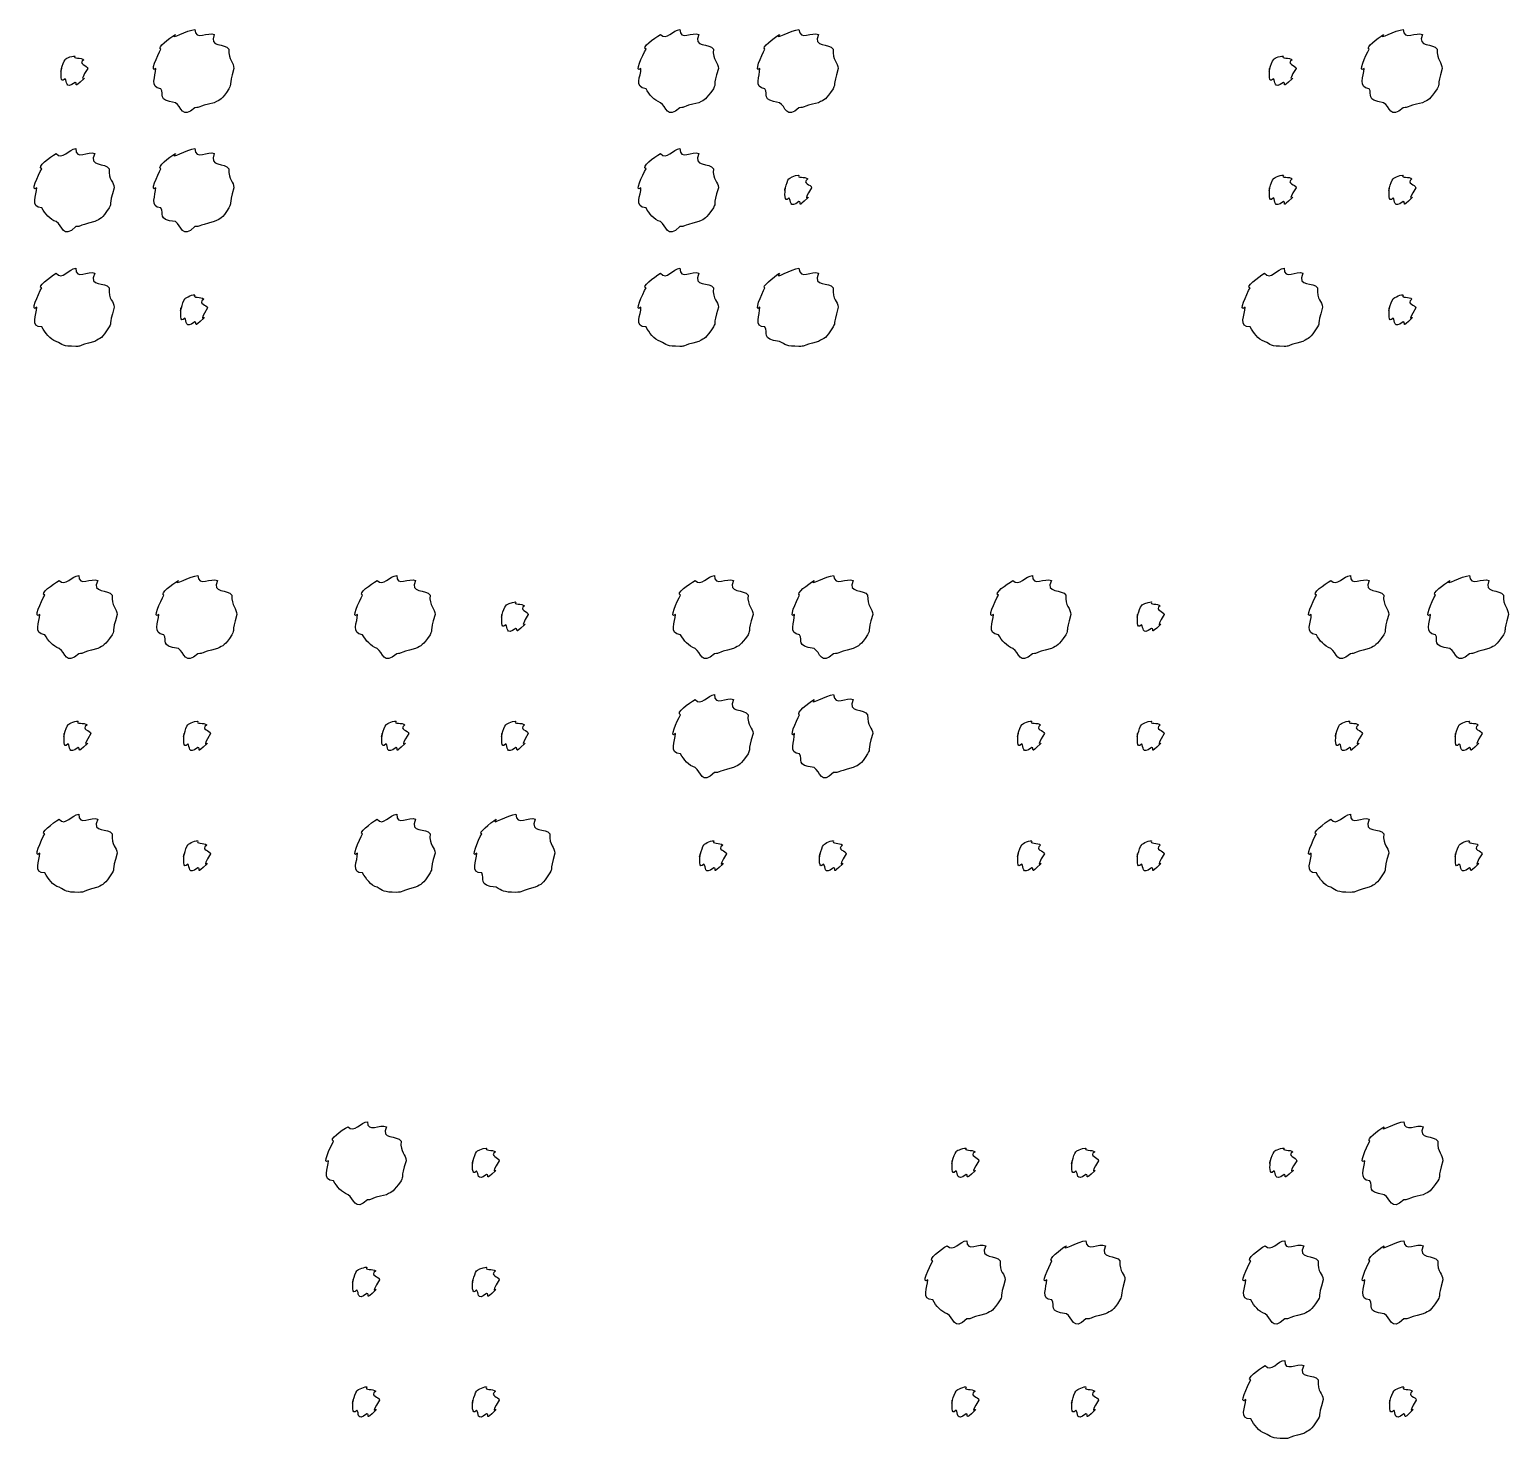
# Model space of a CAD drawing. Header units: millimetres. Extents: x 32 to 178, y 41 to 266.
# Drawn here: x 154.53 to 167.48, y 160.67 to 173 of the extents above; entities that cross this region are included whole.
import ezdxf

# ---------------------------------------------------------------- set-up
doc = ezdxf.new("R2010")
doc.units = ezdxf.units.MM
doc.layers.get('0').update_dxf_attribs({"linetype": 'CONTINUOUS'})

msp = doc.modelspace()

# ---------------------------------------------------------------- linework, layer by layer
at = {"color": 0}
for p, q in [((155.981, 172.999), (155.981, 172.999)), ((160.227, 172.999), (160.227, 172.999)), ((161.269, 172.999), (161.269, 172.999)), ((166.557, 172.999), (166.557, 172.999)), ((154.934, 172.767), (154.934, 172.767)), ((165.509, 172.767), (165.509, 172.767)), ((154.94, 171.957), (154.94, 171.957)), ((155.981, 171.957), (155.981, 171.957)), ((160.227, 171.957), (160.227, 171.957)), ((161.269, 171.726), (161.269, 171.726)), ((165.509, 171.726), (165.509, 171.726)), ((166.557, 171.726), (166.557, 171.726)), ((154.94, 170.91), (154.94, 170.91)), ((160.227, 170.91), (160.227, 170.91)), ((161.269, 170.91), (161.269, 170.91)), ((165.515, 170.91), (165.515, 170.91)), ((155.981, 170.678), (155.981, 170.678)), ((166.557, 170.678), (166.557, 170.678)), ((154.966, 168.22), (154.966, 168.22)), ((156.008, 168.22), (156.008, 168.22)), ((157.748, 168.22), (157.748, 168.22)), ((160.53, 168.22), (160.53, 168.22)), ((161.572, 168.22), (161.572, 168.22)), ((163.313, 168.22), (163.313, 168.22)), ((166.095, 168.22), (166.095, 168.22)), ((167.137, 168.22), (167.137, 168.22)), ((158.79, 167.989), (158.79, 167.989)), ((164.355, 167.989), (164.355, 167.989)), ((160.53, 167.178), (160.53, 167.178)), ((161.572, 167.178), (161.572, 167.178)), ((154.96, 166.946), (154.96, 166.946)), ((156.008, 166.946), (156.008, 166.946)), ((157.743, 166.946), (157.743, 166.946)), ((158.79, 166.946), (158.79, 166.946)), ((163.307, 166.946), (163.307, 166.946)), ((164.355, 166.946), (164.355, 166.946)), ((166.09, 166.946), (166.09, 166.946)), ((167.137, 166.946), (167.137, 166.946)), ((154.966, 166.131), (154.966, 166.131)), ((157.748, 166.131), (157.748, 166.131)), ((158.79, 166.131), (158.79, 166.131)), ((166.095, 166.131), (166.095, 166.131)), ((156.008, 165.899), (156.008, 165.899)), ((160.525, 165.899), (160.525, 165.899)), ((161.572, 165.899), (161.572, 165.899)), ((163.307, 165.899), (163.307, 165.899)), ((164.355, 165.899), (164.355, 165.899)), ((167.137, 165.899), (167.137, 165.899)), ((157.493, 163.439), (157.493, 163.439)), ((166.562, 163.439), (166.562, 163.439)), ((158.535, 163.208), (158.535, 163.208)), ((162.733, 163.208), (162.733, 163.208)), ((163.78, 163.208), (163.78, 163.208)), ((165.515, 163.208), (165.515, 163.208)), ((162.738, 162.398), (162.738, 162.398)), ((163.78, 162.398), (163.78, 162.398)), ((165.52, 162.398), (165.52, 162.398)), ((166.562, 162.398), (166.562, 162.398)), ((157.488, 162.166), (157.488, 162.166)), ((158.535, 162.166), (158.535, 162.166)), ((165.52, 161.35), (165.52, 161.35)), ((157.488, 161.119), (157.488, 161.119)), ((158.535, 161.119), (158.535, 161.119)), ((162.733, 161.119), (162.733, 161.119)), ((163.78, 161.119), (163.78, 161.119)), ((166.562, 161.119), (166.562, 161.119))]:
    msp.add_line(p, q, dxfattribs=at)
for points in [[(155.684, 172.828), (155.645, 172.839), (155.758, 172.925), (155.811, 172.955)], [(155.811, 172.955), (155.751, 172.897), (155.922, 172.999), (155.981, 172.999)], [(155.981, 172.999), (155.987, 172.897), (156.097, 172.984), (156.152, 172.955)], [(156.152, 172.955), (156.097, 172.839), (156.249, 172.883), (156.279, 172.828)], [(159.93, 172.828), (159.881, 172.839), (160.001, 172.925), (160.056, 172.955)], [(160.056, 172.955), (160.109, 172.897), (160.168, 172.999), (160.227, 172.999)], [(160.227, 172.999), (160.223, 172.897), (160.338, 172.984), (160.393, 172.955)], [(160.393, 172.955), (160.333, 172.839), (160.489, 172.883), (160.52, 172.828)], [(160.971, 172.828), (160.933, 172.839), (161.046, 172.925), (161.098, 172.955)], [(161.098, 172.955), (161.039, 172.897), (161.21, 172.999), (161.269, 172.999)], [(161.269, 172.999), (161.274, 172.897), (161.385, 172.984), (161.44, 172.955)], [(161.44, 172.955), (161.385, 172.839), (161.536, 172.883), (161.567, 172.828)], [(166.259, 172.828), (166.22, 172.839), (166.333, 172.925), (166.386, 172.955)], [(166.386, 172.955), (166.327, 172.897), (166.497, 172.999), (166.557, 172.999)], [(166.557, 172.999), (166.562, 172.897), (166.672, 172.984), (166.727, 172.955)], [(166.727, 172.955), (166.672, 172.839), (166.824, 172.883), (166.854, 172.828)], [(155.64, 172.657), (155.582, 172.61), (155.654, 172.773), (155.684, 172.828)], [(156.279, 172.828), (156.274, 172.729), (156.323, 172.715), (156.323, 172.657)], [(159.886, 172.657), (159.822, 172.61), (159.899, 172.773), (159.93, 172.828)], [(160.52, 172.828), (160.51, 172.729), (160.564, 172.715), (160.564, 172.657)], [(160.927, 172.657), (160.869, 172.61), (160.941, 172.773), (160.971, 172.828)], [(161.567, 172.828), (161.561, 172.729), (161.611, 172.715), (161.611, 172.657)], [(166.215, 172.657), (166.157, 172.61), (166.229, 172.773), (166.259, 172.828)], [(166.854, 172.828), (166.849, 172.729), (166.898, 172.715), (166.898, 172.657)], [(154.813, 172.657), (154.796, 172.581), (154.824, 172.712), (154.846, 172.734)], [(154.846, 172.734), (154.841, 172.743), (154.897, 172.767), (154.934, 172.767)], [(154.934, 172.767), (154.906, 172.743), (154.989, 172.756), (155.011, 172.734)], [(155.011, 172.734), (154.951, 172.698), (155.044, 172.686), (155.044, 172.657)], [(165.388, 172.657), (165.372, 172.581), (165.399, 172.712), (165.421, 172.734)], [(165.421, 172.734), (165.416, 172.743), (165.472, 172.767), (165.509, 172.767)], [(165.509, 172.767), (165.482, 172.743), (165.564, 172.756), (165.586, 172.734)], [(165.586, 172.734), (165.526, 172.698), (165.62, 172.686), (165.62, 172.657)], [(154.846, 172.569), (154.796, 172.515), (154.813, 172.62), (154.813, 172.657)], [(154.934, 172.536), (154.841, 172.471), (154.868, 172.547), (154.846, 172.569)], [(155.011, 172.569), (154.906, 172.471), (154.963, 172.536), (154.934, 172.536)], [(155.044, 172.657), (154.951, 172.515), (155.033, 172.591), (155.011, 172.569)], [(155.684, 172.481), (155.582, 172.489), (155.64, 172.594), (155.64, 172.657)], [(156.323, 172.657), (156.274, 172.489), (156.308, 172.536), (156.279, 172.481)], [(159.93, 172.481), (159.822, 172.489), (159.886, 172.594), (159.886, 172.657)], [(160.564, 172.657), (160.51, 172.489), (160.548, 172.536), (160.52, 172.481)], [(160.971, 172.481), (160.869, 172.489), (160.927, 172.594), (160.927, 172.657)], [(161.611, 172.657), (161.561, 172.489), (161.596, 172.536), (161.567, 172.481)], [(165.421, 172.569), (165.372, 172.515), (165.388, 172.62), (165.388, 172.657)], [(165.509, 172.536), (165.416, 172.471), (165.443, 172.547), (165.421, 172.569)], [(165.586, 172.569), (165.482, 172.471), (165.538, 172.536), (165.509, 172.536)], [(165.62, 172.657), (165.526, 172.515), (165.608, 172.591), (165.586, 172.569)], [(166.259, 172.481), (166.157, 172.489), (166.215, 172.594), (166.215, 172.657)], [(166.898, 172.657), (166.849, 172.489), (166.883, 172.536), (166.854, 172.481)], [(155.811, 172.359), (155.645, 172.383), (155.717, 172.428), (155.684, 172.481)], [(156.279, 172.481), (156.215, 172.383), (156.208, 172.388), (156.152, 172.359)], [(160.056, 172.359), (159.998, 172.383), (159.959, 172.428), (159.93, 172.481)], [(160.52, 172.481), (160.45, 172.383), (160.448, 172.388), (160.393, 172.359)], [(161.098, 172.359), (160.933, 172.383), (161.005, 172.428), (160.971, 172.481)], [(161.567, 172.481), (161.502, 172.383), (161.495, 172.388), (161.44, 172.359)], [(166.386, 172.359), (166.22, 172.383), (166.292, 172.428), (166.259, 172.481)], [(166.854, 172.481), (166.789, 172.383), (166.783, 172.388), (166.727, 172.359)], [(155.981, 172.315), (155.869, 172.207), (155.866, 172.329), (155.811, 172.359)], [(156.152, 172.359), (155.987, 172.324), (156.039, 172.315), (155.981, 172.315)], [(160.227, 172.315), (160.109, 172.207), (160.111, 172.329), (160.056, 172.359)], [(160.393, 172.359), (160.223, 172.324), (160.282, 172.315), (160.227, 172.315)], [(161.269, 172.315), (161.156, 172.207), (161.153, 172.329), (161.098, 172.359)], [(161.44, 172.359), (161.274, 172.324), (161.327, 172.315), (161.269, 172.315)], [(166.557, 172.315), (166.444, 172.207), (166.441, 172.329), (166.386, 172.359)], [(166.727, 172.359), (166.562, 172.324), (166.614, 172.315), (166.557, 172.315)], [(154.642, 171.781), (154.594, 171.792), (154.714, 171.883), (154.769, 171.913)], [(154.769, 171.913), (154.821, 171.85), (154.88, 171.957), (154.94, 171.957)], [(154.94, 171.957), (154.936, 171.85), (155.05, 171.942), (155.105, 171.913)], [(155.105, 171.913), (155.046, 171.792), (155.201, 171.839), (155.232, 171.781)], [(155.684, 171.781), (155.645, 171.792), (155.758, 171.883), (155.811, 171.913)], [(155.811, 171.913), (155.751, 171.85), (155.922, 171.957), (155.981, 171.957)], [(155.981, 171.957), (155.987, 171.85), (156.097, 171.942), (156.152, 171.913)], [(156.152, 171.913), (156.097, 171.792), (156.249, 171.839), (156.279, 171.781)], [(159.93, 171.781), (159.881, 171.792), (160.001, 171.883), (160.056, 171.913)], [(160.056, 171.913), (160.109, 171.85), (160.168, 171.957), (160.227, 171.957)], [(160.227, 171.957), (160.223, 171.85), (160.338, 171.942), (160.393, 171.913)], [(160.393, 171.913), (160.333, 171.792), (160.489, 171.839), (160.52, 171.781)], [(154.598, 171.615), (154.535, 171.56), (154.612, 171.726), (154.642, 171.781)], [(155.232, 171.781), (155.222, 171.678), (155.276, 171.67), (155.276, 171.615)], [(155.64, 171.615), (155.582, 171.56), (155.654, 171.726), (155.684, 171.781)], [(156.279, 171.781), (156.274, 171.678), (156.323, 171.67), (156.323, 171.615)], [(159.886, 171.615), (159.822, 171.56), (159.899, 171.726), (159.93, 171.781)], [(160.52, 171.781), (160.51, 171.678), (160.564, 171.67), (160.564, 171.615)], [(161.148, 171.615), (161.134, 171.534), (161.159, 171.67), (161.181, 171.693)], [(161.181, 171.693), (161.178, 171.695), (161.232, 171.726), (161.269, 171.726)], [(161.269, 171.726), (161.244, 171.695), (161.324, 171.715), (161.346, 171.693)], [(161.346, 171.693), (161.288, 171.651), (161.379, 171.644), (161.379, 171.615)], [(165.388, 171.615), (165.372, 171.534), (165.399, 171.67), (165.421, 171.693)], [(165.421, 171.693), (165.416, 171.695), (165.472, 171.726), (165.509, 171.726)], [(165.509, 171.726), (165.482, 171.695), (165.564, 171.715), (165.586, 171.693)], [(165.586, 171.693), (165.526, 171.651), (165.62, 171.644), (165.62, 171.615)], [(166.435, 171.615), (166.422, 171.534), (166.446, 171.67), (166.468, 171.693)], [(166.468, 171.693), (166.466, 171.695), (166.519, 171.726), (166.557, 171.726)], [(166.557, 171.726), (166.532, 171.695), (166.612, 171.715), (166.634, 171.693)], [(166.634, 171.693), (166.576, 171.651), (166.667, 171.644), (166.667, 171.615)], [(154.642, 171.439), (154.535, 171.442), (154.598, 171.552), (154.598, 171.615)], [(155.276, 171.615), (155.222, 171.442), (155.261, 171.494), (155.232, 171.439)], [(155.684, 171.439), (155.582, 171.442), (155.64, 171.552), (155.64, 171.615)], [(156.323, 171.615), (156.274, 171.442), (156.308, 171.494), (156.279, 171.439)], [(159.93, 171.439), (159.822, 171.442), (159.886, 171.552), (159.886, 171.615)], [(160.564, 171.615), (160.51, 171.442), (160.548, 171.494), (160.52, 171.439)], [(161.181, 171.527), (161.134, 171.468), (161.148, 171.578), (161.148, 171.615)], [(161.269, 171.494), (161.178, 171.424), (161.203, 171.505), (161.181, 171.527)], [(161.346, 171.527), (161.244, 171.424), (161.298, 171.494), (161.269, 171.494)], [(161.379, 171.615), (161.288, 171.468), (161.368, 171.549), (161.346, 171.527)], [(165.421, 171.527), (165.372, 171.468), (165.388, 171.578), (165.388, 171.615)], [(165.509, 171.494), (165.416, 171.424), (165.443, 171.505), (165.421, 171.527)], [(165.586, 171.527), (165.482, 171.424), (165.538, 171.494), (165.509, 171.494)], [(165.62, 171.615), (165.526, 171.468), (165.608, 171.549), (165.586, 171.527)], [(166.468, 171.527), (166.422, 171.468), (166.435, 171.578), (166.435, 171.615)], [(166.557, 171.494), (166.466, 171.424), (166.49, 171.505), (166.468, 171.527)], [(166.634, 171.527), (166.532, 171.424), (166.586, 171.494), (166.557, 171.494)], [(166.667, 171.615), (166.576, 171.468), (166.656, 171.549), (166.634, 171.527)], [(154.769, 171.318), (154.711, 171.336), (154.671, 171.387), (154.642, 171.439)], [(155.232, 171.439), (155.163, 171.336), (155.16, 171.347), (155.105, 171.318)], [(155.811, 171.318), (155.645, 171.336), (155.717, 171.387), (155.684, 171.439)], [(156.279, 171.439), (156.215, 171.336), (156.208, 171.347), (156.152, 171.318)], [(160.056, 171.318), (159.998, 171.336), (159.959, 171.387), (159.93, 171.439)], [(160.52, 171.439), (160.45, 171.336), (160.448, 171.347), (160.393, 171.318)], [(154.94, 171.274), (154.821, 171.159), (154.824, 171.287), (154.769, 171.318)], [(155.105, 171.318), (154.936, 171.276), (154.995, 171.274), (154.94, 171.274)], [(155.981, 171.274), (155.869, 171.159), (155.866, 171.287), (155.811, 171.318)], [(156.152, 171.318), (155.987, 171.276), (156.039, 171.274), (155.981, 171.274)], [(160.227, 171.274), (160.109, 171.159), (160.111, 171.287), (160.056, 171.318)], [(160.393, 171.318), (160.223, 171.276), (160.282, 171.274), (160.227, 171.274)], [(154.642, 170.739), (154.594, 170.74), (154.714, 170.835), (154.769, 170.866)], [(154.769, 170.866), (154.821, 170.799), (154.88, 170.91), (154.94, 170.91)], [(154.94, 170.91), (154.936, 170.799), (155.05, 170.895), (155.105, 170.866)], [(155.105, 170.866), (155.046, 170.74), (155.201, 170.794), (155.232, 170.739)], [(159.93, 170.739), (159.881, 170.74), (160.001, 170.835), (160.056, 170.866)], [(160.056, 170.866), (160.109, 170.799), (160.168, 170.91), (160.227, 170.91)], [(160.227, 170.91), (160.223, 170.799), (160.338, 170.895), (160.393, 170.866)], [(160.393, 170.866), (160.333, 170.74), (160.489, 170.794), (160.52, 170.739)], [(160.971, 170.739), (160.933, 170.74), (161.046, 170.835), (161.098, 170.866)], [(161.098, 170.866), (161.039, 170.799), (161.21, 170.91), (161.269, 170.91)], [(161.269, 170.91), (161.274, 170.799), (161.385, 170.895), (161.44, 170.866)], [(161.44, 170.866), (161.385, 170.74), (161.536, 170.794), (161.567, 170.739)], [(165.217, 170.739), (165.169, 170.74), (165.289, 170.835), (165.344, 170.866)], [(165.344, 170.866), (165.396, 170.799), (165.456, 170.91), (165.515, 170.91)], [(165.515, 170.91), (165.511, 170.799), (165.625, 170.895), (165.68, 170.866)], [(165.68, 170.866), (165.621, 170.74), (165.777, 170.794), (165.807, 170.739)], [(154.598, 170.568), (154.535, 170.513), (154.612, 170.684), (154.642, 170.739)], [(155.232, 170.739), (155.222, 170.63), (155.276, 170.626), (155.276, 170.568)], [(159.886, 170.568), (159.822, 170.513), (159.899, 170.684), (159.93, 170.739)], [(160.52, 170.739), (160.51, 170.63), (160.564, 170.626), (160.564, 170.568)], [(160.927, 170.568), (160.869, 170.513), (160.941, 170.684), (160.971, 170.739)], [(161.567, 170.739), (161.561, 170.63), (161.611, 170.626), (161.611, 170.568)], [(165.173, 170.568), (165.11, 170.513), (165.187, 170.684), (165.217, 170.739)], [(165.807, 170.739), (165.797, 170.63), (165.851, 170.626), (165.851, 170.568)], [(155.86, 170.562), (155.847, 170.48), (155.871, 170.618), (155.893, 170.64)], [(155.893, 170.64), (155.891, 170.645), (155.944, 170.678), (155.981, 170.678)], [(155.981, 170.678), (155.957, 170.645), (156.037, 170.664), (156.059, 170.64)], [(156.059, 170.64), (156.001, 170.597), (156.092, 170.591), (156.092, 170.562)], [(166.435, 170.562), (166.422, 170.48), (166.446, 170.618), (166.468, 170.64)], [(166.468, 170.64), (166.466, 170.645), (166.519, 170.678), (166.557, 170.678)], [(166.557, 170.678), (166.532, 170.645), (166.612, 170.664), (166.634, 170.64)], [(166.634, 170.64), (166.576, 170.597), (166.667, 170.591), (166.667, 170.562)], [(154.642, 170.397), (154.535, 170.392), (154.598, 170.505), (154.598, 170.568)], [(155.276, 170.568), (155.222, 170.392), (155.261, 170.448), (155.232, 170.397)], [(155.893, 170.474), (155.847, 170.416), (155.86, 170.53), (155.86, 170.562)], [(155.981, 170.441), (155.891, 170.37), (155.915, 170.452), (155.893, 170.474)], [(156.059, 170.474), (155.957, 170.37), (156.01, 170.441), (155.981, 170.441)], [(156.092, 170.562), (156.001, 170.416), (156.081, 170.499), (156.059, 170.474)], [(159.93, 170.397), (159.822, 170.392), (159.886, 170.505), (159.886, 170.568)], [(160.564, 170.568), (160.51, 170.392), (160.548, 170.448), (160.52, 170.397)], [(160.971, 170.397), (160.869, 170.392), (160.927, 170.505), (160.927, 170.568)], [(161.611, 170.568), (161.561, 170.392), (161.596, 170.448), (161.567, 170.397)], [(165.217, 170.397), (165.11, 170.392), (165.173, 170.505), (165.173, 170.568)], [(165.851, 170.568), (165.797, 170.392), (165.836, 170.448), (165.807, 170.397)], [(166.468, 170.474), (166.422, 170.416), (166.435, 170.53), (166.435, 170.562)], [(166.557, 170.441), (166.466, 170.37), (166.49, 170.452), (166.468, 170.474)], [(166.634, 170.474), (166.532, 170.37), (166.586, 170.441), (166.557, 170.441)], [(166.667, 170.562), (166.576, 170.416), (166.656, 170.499), (166.634, 170.474)], [(154.769, 170.27), (154.711, 170.288), (154.671, 170.345), (154.642, 170.397)], [(155.232, 170.397), (155.163, 170.288), (155.16, 170.303), (155.105, 170.27)], [(160.056, 170.27), (159.998, 170.288), (159.959, 170.345), (159.93, 170.397)], [(160.52, 170.397), (160.45, 170.288), (160.448, 170.303), (160.393, 170.27)], [(161.098, 170.27), (160.933, 170.288), (161.005, 170.345), (160.971, 170.397)], [(161.567, 170.397), (161.502, 170.288), (161.495, 170.303), (161.44, 170.27)], [(165.344, 170.27), (165.286, 170.288), (165.246, 170.345), (165.217, 170.397)], [(165.807, 170.397), (165.738, 170.288), (165.735, 170.303), (165.68, 170.27)], [(154.94, 170.226), (154.821, 170.226), (154.824, 170.24), (154.769, 170.27)], [(155.105, 170.27), (154.936, 170.226), (154.995, 170.226), (154.94, 170.226)], [(160.227, 170.226), (160.109, 170.226), (160.111, 170.24), (160.056, 170.27)], [(160.393, 170.27), (160.223, 170.226), (160.282, 170.226), (160.227, 170.226)], [(161.269, 170.226), (161.156, 170.226), (161.153, 170.24), (161.098, 170.27)], [(161.44, 170.27), (161.274, 170.226), (161.327, 170.226), (161.269, 170.226)], [(165.515, 170.226), (165.396, 170.226), (165.399, 170.24), (165.344, 170.27)], [(165.68, 170.27), (165.511, 170.226), (165.57, 170.226), (165.515, 170.226)], [(154.668, 168.049), (154.62, 168.06), (154.74, 168.146), (154.795, 168.176)], [(154.795, 168.176), (154.848, 168.118), (154.906, 168.22), (154.966, 168.22)], [(154.966, 168.22), (154.962, 168.118), (155.076, 168.205), (155.131, 168.176)], [(155.131, 168.176), (155.072, 168.06), (155.228, 168.104), (155.258, 168.049)], [(155.71, 168.049), (155.671, 168.06), (155.785, 168.146), (155.837, 168.176)], [(155.837, 168.176), (155.777, 168.118), (155.949, 168.22), (156.008, 168.22)], [(156.008, 168.22), (156.013, 168.118), (156.124, 168.205), (156.179, 168.176)], [(156.179, 168.176), (156.124, 168.06), (156.275, 168.104), (156.305, 168.049)], [(157.45, 168.049), (157.402, 168.06), (157.522, 168.146), (157.577, 168.176)], [(157.577, 168.176), (157.63, 168.118), (157.689, 168.22), (157.748, 168.22)], [(157.748, 168.22), (157.744, 168.118), (157.859, 168.205), (157.914, 168.176)], [(157.914, 168.176), (157.854, 168.06), (158.01, 168.104), (158.04, 168.049)], [(160.233, 168.049), (160.184, 168.06), (160.304, 168.146), (160.36, 168.176)], [(160.36, 168.176), (160.412, 168.118), (160.471, 168.22), (160.53, 168.22)], [(160.53, 168.22), (160.526, 168.118), (160.641, 168.205), (160.696, 168.176)], [(160.696, 168.176), (160.637, 168.06), (160.792, 168.104), (160.823, 168.049)], [(161.274, 168.049), (161.236, 168.06), (161.349, 168.146), (161.401, 168.176)], [(161.401, 168.176), (161.342, 168.118), (161.513, 168.22), (161.572, 168.22)], [(161.572, 168.22), (161.578, 168.118), (161.688, 168.205), (161.743, 168.176)], [(161.743, 168.176), (161.688, 168.06), (161.84, 168.104), (161.87, 168.049)], [(163.015, 168.049), (162.967, 168.06), (163.087, 168.146), (163.142, 168.176)], [(163.142, 168.176), (163.194, 168.118), (163.254, 168.22), (163.313, 168.22)], [(163.313, 168.22), (163.309, 168.118), (163.423, 168.205), (163.478, 168.176)], [(163.478, 168.176), (163.419, 168.06), (163.575, 168.104), (163.605, 168.049)], [(165.797, 168.049), (165.749, 168.06), (165.869, 168.146), (165.924, 168.176)], [(165.924, 168.176), (165.976, 168.118), (166.036, 168.22), (166.095, 168.22)], [(166.095, 168.22), (166.091, 168.118), (166.205, 168.205), (166.26, 168.176)], [(166.26, 168.176), (166.201, 168.06), (166.357, 168.104), (166.387, 168.049)], [(166.839, 168.049), (166.8, 168.06), (166.914, 168.146), (166.966, 168.176)], [(166.966, 168.176), (166.907, 168.118), (167.077, 168.22), (167.137, 168.22)], [(167.137, 168.22), (167.142, 168.118), (167.253, 168.205), (167.308, 168.176)], [(167.308, 168.176), (167.253, 168.06), (167.404, 168.104), (167.434, 168.049)], [(154.624, 167.878), (154.561, 167.831), (154.638, 167.994), (154.668, 168.049)], [(155.258, 168.049), (155.248, 167.95), (155.302, 167.936), (155.302, 167.878)], [(155.666, 167.878), (155.608, 167.831), (155.68, 167.994), (155.71, 168.049)], [(156.305, 168.049), (156.3, 167.95), (156.349, 167.936), (156.349, 167.878)], [(157.406, 167.878), (157.343, 167.831), (157.42, 167.994), (157.45, 168.049)], [(158.04, 168.049), (158.031, 167.95), (158.084, 167.936), (158.084, 167.878)], [(160.189, 167.878), (160.125, 167.831), (160.202, 167.994), (160.233, 168.049)], [(160.823, 168.049), (160.813, 167.95), (160.867, 167.936), (160.867, 167.878)], [(161.23, 167.878), (161.173, 167.831), (161.244, 167.994), (161.274, 168.049)], [(161.87, 168.049), (161.864, 167.95), (161.914, 167.936), (161.914, 167.878)], [(162.971, 167.878), (162.907, 167.831), (162.985, 167.994), (163.015, 168.049)], [(163.605, 168.049), (163.595, 167.95), (163.649, 167.936), (163.649, 167.878)], [(165.753, 167.878), (165.69, 167.831), (165.767, 167.994), (165.797, 168.049)], [(166.387, 168.049), (166.377, 167.95), (166.431, 167.936), (166.431, 167.878)], [(166.795, 167.878), (166.737, 167.831), (166.809, 167.994), (166.839, 168.049)], [(167.434, 168.049), (167.429, 167.95), (167.478, 167.936), (167.478, 167.878)], [(154.668, 167.702), (154.561, 167.71), (154.624, 167.815), (154.624, 167.878)], [(155.302, 167.878), (155.248, 167.71), (155.287, 167.757), (155.258, 167.702)], [(155.71, 167.702), (155.608, 167.71), (155.666, 167.815), (155.666, 167.878)], [(156.349, 167.878), (156.3, 167.71), (156.334, 167.757), (156.305, 167.702)], [(157.45, 167.702), (157.343, 167.71), (157.406, 167.815), (157.406, 167.878)], [(158.084, 167.878), (158.031, 167.71), (158.069, 167.757), (158.04, 167.702)], [(158.669, 167.878), (158.655, 167.802), (158.68, 167.933), (158.702, 167.955)], [(158.702, 167.79), (158.655, 167.736), (158.669, 167.841), (158.669, 167.878)], [(158.702, 167.955), (158.699, 167.963), (158.753, 167.989), (158.79, 167.989)], [(158.79, 167.989), (158.765, 167.963), (158.845, 167.977), (158.867, 167.955)], [(158.867, 167.955), (158.809, 167.919), (158.9, 167.907), (158.9, 167.878)], [(158.9, 167.878), (158.809, 167.736), (158.889, 167.812), (158.867, 167.79)], [(160.233, 167.702), (160.125, 167.71), (160.189, 167.815), (160.189, 167.878)], [(160.867, 167.878), (160.813, 167.71), (160.851, 167.757), (160.823, 167.702)], [(161.274, 167.702), (161.173, 167.71), (161.23, 167.815), (161.23, 167.878)], [(161.914, 167.878), (161.864, 167.71), (161.899, 167.757), (161.87, 167.702)], [(163.015, 167.702), (162.907, 167.71), (162.971, 167.815), (162.971, 167.878)], [(163.649, 167.878), (163.595, 167.71), (163.634, 167.757), (163.605, 167.702)], [(164.233, 167.878), (164.219, 167.802), (164.244, 167.933), (164.266, 167.955)], [(164.266, 167.79), (164.219, 167.736), (164.233, 167.841), (164.233, 167.878)], [(164.266, 167.955), (164.264, 167.963), (164.317, 167.989), (164.355, 167.989)], [(164.355, 167.989), (164.33, 167.963), (164.41, 167.977), (164.431, 167.955)], [(164.431, 167.955), (164.374, 167.919), (164.465, 167.907), (164.465, 167.878)], [(164.465, 167.878), (164.374, 167.736), (164.454, 167.812), (164.431, 167.79)], [(165.797, 167.702), (165.69, 167.71), (165.753, 167.815), (165.753, 167.878)], [(166.431, 167.878), (166.377, 167.71), (166.416, 167.757), (166.387, 167.702)], [(166.839, 167.702), (166.737, 167.71), (166.795, 167.815), (166.795, 167.878)], [(167.478, 167.878), (167.429, 167.71), (167.463, 167.757), (167.434, 167.702)], [(158.79, 167.757), (158.699, 167.692), (158.724, 167.768), (158.702, 167.79)], [(158.867, 167.79), (158.765, 167.692), (158.819, 167.757), (158.79, 167.757)], [(164.355, 167.757), (164.264, 167.692), (164.288, 167.768), (164.266, 167.79)], [(164.431, 167.79), (164.33, 167.692), (164.384, 167.757), (164.355, 167.757)], [(154.795, 167.58), (154.737, 167.604), (154.697, 167.65), (154.668, 167.702)], [(155.258, 167.702), (155.189, 167.604), (155.186, 167.609), (155.131, 167.58)], [(155.837, 167.58), (155.671, 167.604), (155.743, 167.65), (155.71, 167.702)], [(156.305, 167.702), (156.241, 167.604), (156.234, 167.609), (156.179, 167.58)], [(157.577, 167.58), (157.52, 167.604), (157.479, 167.65), (157.45, 167.702)], [(158.04, 167.702), (157.971, 167.604), (157.969, 167.609), (157.914, 167.58)], [(160.36, 167.58), (160.302, 167.604), (160.262, 167.65), (160.233, 167.702)], [(160.823, 167.702), (160.754, 167.604), (160.751, 167.609), (160.696, 167.58)], [(161.401, 167.58), (161.236, 167.604), (161.308, 167.65), (161.274, 167.702)], [(161.87, 167.702), (161.805, 167.604), (161.798, 167.609), (161.743, 167.58)], [(163.142, 167.58), (163.084, 167.604), (163.044, 167.65), (163.015, 167.702)], [(163.605, 167.702), (163.536, 167.604), (163.533, 167.609), (163.478, 167.58)], [(165.924, 167.58), (165.866, 167.604), (165.826, 167.65), (165.797, 167.702)], [(166.387, 167.702), (166.318, 167.604), (166.315, 167.609), (166.26, 167.58)], [(166.966, 167.58), (166.8, 167.604), (166.872, 167.65), (166.839, 167.702)], [(167.434, 167.702), (167.37, 167.604), (167.363, 167.609), (167.308, 167.58)], [(154.966, 167.536), (154.848, 167.428), (154.85, 167.55), (154.795, 167.58)], [(155.131, 167.58), (154.962, 167.545), (155.021, 167.536), (154.966, 167.536)], [(156.008, 167.536), (155.895, 167.428), (155.892, 167.55), (155.837, 167.58)], [(156.179, 167.58), (156.013, 167.545), (156.066, 167.536), (156.008, 167.536)], [(157.748, 167.536), (157.63, 167.428), (157.632, 167.55), (157.577, 167.58)], [(157.914, 167.58), (157.744, 167.545), (157.803, 167.536), (157.748, 167.536)], [(160.53, 167.536), (160.412, 167.428), (160.415, 167.55), (160.36, 167.58)], [(160.696, 167.58), (160.526, 167.545), (160.586, 167.536), (160.53, 167.536)], [(161.572, 167.536), (161.459, 167.428), (161.457, 167.55), (161.401, 167.58)], [(161.743, 167.58), (161.578, 167.545), (161.63, 167.536), (161.572, 167.536)], [(163.313, 167.536), (163.194, 167.428), (163.197, 167.55), (163.142, 167.58)], [(163.478, 167.58), (163.309, 167.545), (163.368, 167.536), (163.313, 167.536)], [(166.095, 167.536), (165.976, 167.428), (165.979, 167.55), (165.924, 167.58)], [(166.26, 167.58), (166.091, 167.545), (166.15, 167.536), (166.095, 167.536)], [(167.137, 167.536), (167.024, 167.428), (167.021, 167.55), (166.966, 167.58)], [(167.308, 167.58), (167.142, 167.545), (167.195, 167.536), (167.137, 167.536)], [(160.233, 167.002), (160.184, 167.013), (160.304, 167.104), (160.36, 167.134)], [(160.36, 167.134), (160.412, 167.071), (160.471, 167.178), (160.53, 167.178)], [(160.53, 167.178), (160.526, 167.071), (160.641, 167.163), (160.696, 167.134)], [(160.696, 167.134), (160.637, 167.013), (160.792, 167.06), (160.823, 167.002)], [(161.274, 167.002), (161.236, 167.013), (161.349, 167.104), (161.401, 167.134)], [(161.401, 167.134), (161.342, 167.071), (161.513, 167.178), (161.572, 167.178)], [(161.572, 167.178), (161.578, 167.071), (161.688, 167.163), (161.743, 167.134)], [(161.743, 167.134), (161.688, 167.013), (161.84, 167.06), (161.87, 167.002)], [(160.189, 166.836), (160.125, 166.781), (160.202, 166.946), (160.233, 167.002)], [(160.823, 167.002), (160.813, 166.898), (160.867, 166.891), (160.867, 166.836)], [(161.23, 166.836), (161.173, 166.781), (161.244, 166.946), (161.274, 167.002)], [(161.87, 167.002), (161.864, 166.898), (161.914, 166.891), (161.914, 166.836)], [(154.839, 166.836), (154.823, 166.755), (154.85, 166.891), (154.872, 166.914)], [(154.872, 166.748), (154.823, 166.689), (154.839, 166.799), (154.839, 166.836)], [(154.872, 166.914), (154.867, 166.916), (154.923, 166.946), (154.96, 166.946)], [(154.96, 166.946), (154.933, 166.916), (155.015, 166.936), (155.038, 166.914)], [(155.038, 166.914), (154.977, 166.872), (155.071, 166.865), (155.071, 166.836)], [(155.071, 166.836), (154.977, 166.689), (155.06, 166.77), (155.038, 166.748)], [(155.887, 166.836), (155.873, 166.755), (155.897, 166.891), (155.92, 166.914)], [(155.92, 166.748), (155.873, 166.689), (155.887, 166.799), (155.887, 166.836)], [(155.92, 166.914), (155.917, 166.916), (155.97, 166.946), (156.008, 166.946)], [(156.008, 166.946), (155.983, 166.916), (156.063, 166.936), (156.085, 166.914)], [(156.085, 166.914), (156.027, 166.872), (156.118, 166.865), (156.118, 166.836)], [(156.118, 166.836), (156.027, 166.689), (156.107, 166.77), (156.085, 166.748)], [(157.621, 166.836), (157.605, 166.755), (157.632, 166.891), (157.655, 166.914)], [(157.655, 166.748), (157.605, 166.689), (157.621, 166.799), (157.621, 166.836)], [(157.655, 166.914), (157.649, 166.916), (157.705, 166.946), (157.743, 166.946)], [(157.743, 166.946), (157.715, 166.916), (157.798, 166.936), (157.82, 166.914)], [(157.82, 166.914), (157.759, 166.872), (157.853, 166.865), (157.853, 166.836)], [(157.853, 166.836), (157.759, 166.689), (157.842, 166.77), (157.82, 166.748)], [(158.669, 166.836), (158.655, 166.755), (158.68, 166.891), (158.702, 166.914)], [(158.702, 166.748), (158.655, 166.689), (158.669, 166.799), (158.669, 166.836)], [(158.702, 166.914), (158.699, 166.916), (158.753, 166.946), (158.79, 166.946)], [(158.79, 166.946), (158.765, 166.916), (158.845, 166.936), (158.867, 166.914)], [(158.867, 166.914), (158.809, 166.872), (158.9, 166.865), (158.9, 166.836)], [(158.9, 166.836), (158.809, 166.689), (158.889, 166.77), (158.867, 166.748)], [(160.233, 166.66), (160.125, 166.663), (160.189, 166.773), (160.189, 166.836)], [(160.867, 166.836), (160.813, 166.663), (160.851, 166.715), (160.823, 166.66)], [(161.274, 166.66), (161.173, 166.663), (161.23, 166.773), (161.23, 166.836)], [(161.914, 166.836), (161.864, 166.663), (161.899, 166.715), (161.87, 166.66)], [(163.186, 166.836), (163.169, 166.755), (163.197, 166.891), (163.219, 166.914)], [(163.219, 166.748), (163.169, 166.689), (163.186, 166.799), (163.186, 166.836)], [(163.219, 166.914), (163.213, 166.916), (163.27, 166.946), (163.307, 166.946)], [(163.307, 166.946), (163.28, 166.916), (163.362, 166.936), (163.384, 166.914)], [(163.384, 166.914), (163.324, 166.872), (163.417, 166.865), (163.417, 166.836)], [(163.417, 166.836), (163.324, 166.689), (163.406, 166.77), (163.384, 166.748)], [(164.233, 166.836), (164.219, 166.755), (164.244, 166.891), (164.266, 166.914)], [(164.266, 166.748), (164.219, 166.689), (164.233, 166.799), (164.233, 166.836)], [(164.266, 166.914), (164.264, 166.916), (164.317, 166.946), (164.355, 166.946)], [(164.355, 166.946), (164.33, 166.916), (164.41, 166.936), (164.431, 166.914)], [(164.431, 166.914), (164.374, 166.872), (164.465, 166.865), (164.465, 166.836)], [(164.465, 166.836), (164.374, 166.689), (164.454, 166.77), (164.431, 166.748)], [(165.968, 166.836), (165.952, 166.755), (165.979, 166.891), (166.001, 166.914)], [(166.001, 166.748), (165.952, 166.689), (165.968, 166.799), (165.968, 166.836)], [(166.001, 166.914), (165.996, 166.916), (166.052, 166.946), (166.09, 166.946)], [(166.09, 166.946), (166.062, 166.916), (166.145, 166.936), (166.166, 166.914)], [(166.166, 166.914), (166.106, 166.872), (166.2, 166.865), (166.2, 166.836)], [(166.2, 166.836), (166.106, 166.689), (166.189, 166.77), (166.166, 166.748)], [(167.016, 166.836), (167.002, 166.755), (167.027, 166.891), (167.048, 166.914)], [(167.048, 166.748), (167.002, 166.689), (167.016, 166.799), (167.016, 166.836)], [(167.048, 166.914), (167.046, 166.916), (167.1, 166.946), (167.137, 166.946)], [(167.137, 166.946), (167.112, 166.916), (167.192, 166.936), (167.214, 166.914)], [(167.214, 166.914), (167.156, 166.872), (167.247, 166.865), (167.247, 166.836)], [(167.247, 166.836), (167.156, 166.689), (167.236, 166.77), (167.214, 166.748)], [(154.96, 166.715), (154.867, 166.645), (154.894, 166.726), (154.872, 166.748)], [(155.038, 166.748), (154.933, 166.645), (154.989, 166.715), (154.96, 166.715)], [(156.008, 166.715), (155.917, 166.645), (155.942, 166.726), (155.92, 166.748)], [(156.085, 166.748), (155.983, 166.645), (156.037, 166.715), (156.008, 166.715)], [(157.743, 166.715), (157.649, 166.645), (157.676, 166.726), (157.655, 166.748)], [(157.82, 166.748), (157.715, 166.645), (157.772, 166.715), (157.743, 166.715)], [(158.79, 166.715), (158.699, 166.645), (158.724, 166.726), (158.702, 166.748)], [(158.867, 166.748), (158.765, 166.645), (158.819, 166.715), (158.79, 166.715)], [(163.307, 166.715), (163.213, 166.645), (163.241, 166.726), (163.219, 166.748)], [(163.384, 166.748), (163.28, 166.645), (163.336, 166.715), (163.307, 166.715)], [(164.355, 166.715), (164.264, 166.645), (164.288, 166.726), (164.266, 166.748)], [(164.431, 166.748), (164.33, 166.645), (164.384, 166.715), (164.355, 166.715)], [(166.09, 166.715), (165.996, 166.645), (166.023, 166.726), (166.001, 166.748)], [(166.166, 166.748), (166.062, 166.645), (166.118, 166.715), (166.09, 166.715)], [(167.137, 166.715), (167.046, 166.645), (167.071, 166.726), (167.048, 166.748)], [(167.214, 166.748), (167.112, 166.645), (167.166, 166.715), (167.137, 166.715)], [(160.36, 166.539), (160.302, 166.557), (160.262, 166.607), (160.233, 166.66)], [(160.823, 166.66), (160.754, 166.557), (160.751, 166.568), (160.696, 166.539)], [(161.401, 166.539), (161.236, 166.557), (161.308, 166.607), (161.274, 166.66)], [(161.87, 166.66), (161.805, 166.557), (161.798, 166.568), (161.743, 166.539)], [(160.53, 166.495), (160.412, 166.38), (160.415, 166.508), (160.36, 166.539)], [(160.696, 166.539), (160.526, 166.497), (160.586, 166.495), (160.53, 166.495)], [(161.572, 166.495), (161.459, 166.38), (161.457, 166.508), (161.401, 166.539)], [(161.743, 166.539), (161.578, 166.497), (161.63, 166.495), (161.572, 166.495)], [(154.668, 165.96), (154.62, 165.961), (154.74, 166.056), (154.795, 166.087)], [(154.795, 166.087), (154.848, 166.02), (154.906, 166.131), (154.966, 166.131)], [(154.966, 166.131), (154.962, 166.02), (155.076, 166.116), (155.131, 166.087)], [(155.131, 166.087), (155.072, 165.961), (155.228, 166.015), (155.258, 165.96)], [(157.45, 165.96), (157.402, 165.961), (157.522, 166.056), (157.577, 166.087)], [(157.577, 166.087), (157.63, 166.02), (157.689, 166.131), (157.748, 166.131)], [(157.748, 166.131), (157.744, 166.02), (157.859, 166.116), (157.914, 166.087)], [(157.914, 166.087), (157.854, 165.961), (158.01, 166.015), (158.04, 165.96)], [(158.492, 165.96), (158.454, 165.961), (158.567, 166.056), (158.619, 166.087)], [(158.619, 166.087), (158.56, 166.02), (158.731, 166.131), (158.79, 166.131)], [(158.79, 166.131), (158.796, 166.02), (158.906, 166.116), (158.961, 166.087)], [(158.961, 166.087), (158.906, 165.961), (159.057, 166.015), (159.088, 165.96)], [(165.797, 165.96), (165.749, 165.961), (165.869, 166.056), (165.924, 166.087)], [(165.924, 166.087), (165.976, 166.02), (166.036, 166.131), (166.095, 166.131)], [(166.095, 166.131), (166.091, 166.02), (166.205, 166.116), (166.26, 166.087)], [(166.26, 166.087), (166.201, 165.961), (166.357, 166.015), (166.387, 165.96)], [(154.624, 165.789), (154.561, 165.734), (154.638, 165.905), (154.668, 165.96)], [(155.258, 165.96), (155.248, 165.851), (155.302, 165.847), (155.302, 165.789)], [(157.406, 165.789), (157.343, 165.734), (157.42, 165.905), (157.45, 165.96)], [(158.04, 165.96), (158.031, 165.851), (158.084, 165.847), (158.084, 165.789)], [(158.448, 165.789), (158.39, 165.734), (158.462, 165.905), (158.492, 165.96)], [(159.088, 165.96), (159.082, 165.851), (159.132, 165.847), (159.132, 165.789)], [(165.753, 165.789), (165.69, 165.734), (165.767, 165.905), (165.797, 165.96)], [(166.387, 165.96), (166.377, 165.851), (166.431, 165.847), (166.431, 165.789)], [(155.887, 165.784), (155.873, 165.701), (155.897, 165.839), (155.92, 165.861)], [(155.92, 165.861), (155.917, 165.866), (155.97, 165.899), (156.008, 165.899)], [(156.008, 165.899), (155.983, 165.866), (156.063, 165.886), (156.085, 165.861)], [(156.085, 165.861), (156.027, 165.818), (156.118, 165.813), (156.118, 165.784)], [(160.404, 165.784), (160.387, 165.701), (160.415, 165.839), (160.437, 165.861)], [(160.437, 165.861), (160.431, 165.866), (160.488, 165.899), (160.525, 165.899)], [(160.525, 165.899), (160.497, 165.866), (160.58, 165.886), (160.602, 165.861)], [(160.602, 165.861), (160.541, 165.818), (160.635, 165.813), (160.635, 165.784)], [(161.451, 165.784), (161.437, 165.701), (161.462, 165.839), (161.484, 165.861)], [(161.484, 165.861), (161.481, 165.866), (161.535, 165.899), (161.572, 165.899)], [(161.572, 165.899), (161.548, 165.866), (161.627, 165.886), (161.649, 165.861)], [(161.649, 165.861), (161.592, 165.818), (161.683, 165.813), (161.683, 165.784)], [(163.186, 165.784), (163.169, 165.701), (163.197, 165.839), (163.219, 165.861)], [(163.219, 165.861), (163.213, 165.866), (163.27, 165.899), (163.307, 165.899)], [(163.307, 165.899), (163.28, 165.866), (163.362, 165.886), (163.384, 165.861)], [(163.384, 165.861), (163.324, 165.818), (163.417, 165.813), (163.417, 165.784)], [(164.233, 165.784), (164.219, 165.701), (164.244, 165.839), (164.266, 165.861)], [(164.266, 165.861), (164.264, 165.866), (164.317, 165.899), (164.355, 165.899)], [(164.355, 165.899), (164.33, 165.866), (164.41, 165.886), (164.431, 165.861)], [(164.431, 165.861), (164.374, 165.818), (164.465, 165.813), (164.465, 165.784)], [(167.016, 165.784), (167.002, 165.701), (167.027, 165.839), (167.048, 165.861)], [(167.048, 165.861), (167.046, 165.866), (167.1, 165.899), (167.137, 165.899)], [(167.137, 165.899), (167.112, 165.866), (167.192, 165.886), (167.214, 165.861)], [(167.214, 165.861), (167.156, 165.818), (167.247, 165.813), (167.247, 165.784)], [(154.668, 165.618), (154.561, 165.613), (154.624, 165.725), (154.624, 165.789)], [(155.302, 165.789), (155.248, 165.613), (155.287, 165.669), (155.258, 165.618)], [(155.92, 165.695), (155.873, 165.637), (155.887, 165.751), (155.887, 165.784)], [(156.008, 165.662), (155.917, 165.591), (155.942, 165.673), (155.92, 165.695)], [(156.085, 165.695), (155.983, 165.591), (156.037, 165.662), (156.008, 165.662)], [(156.118, 165.784), (156.027, 165.637), (156.107, 165.72), (156.085, 165.695)], [(157.45, 165.618), (157.343, 165.613), (157.406, 165.725), (157.406, 165.789)], [(158.084, 165.789), (158.031, 165.613), (158.069, 165.669), (158.04, 165.618)], [(158.492, 165.618), (158.39, 165.613), (158.448, 165.725), (158.448, 165.789)], [(159.132, 165.789), (159.082, 165.613), (159.117, 165.669), (159.088, 165.618)], [(160.437, 165.695), (160.387, 165.637), (160.404, 165.751), (160.404, 165.784)], [(160.525, 165.662), (160.431, 165.591), (160.459, 165.673), (160.437, 165.695)], [(160.602, 165.695), (160.497, 165.591), (160.554, 165.662), (160.525, 165.662)], [(160.635, 165.784), (160.541, 165.637), (160.624, 165.72), (160.602, 165.695)], [(161.484, 165.695), (161.437, 165.637), (161.451, 165.751), (161.451, 165.784)], [(161.572, 165.662), (161.481, 165.591), (161.506, 165.673), (161.484, 165.695)], [(161.649, 165.695), (161.548, 165.591), (161.601, 165.662), (161.572, 165.662)], [(161.683, 165.784), (161.592, 165.637), (161.671, 165.72), (161.649, 165.695)], [(163.219, 165.695), (163.169, 165.637), (163.186, 165.751), (163.186, 165.784)], [(163.307, 165.662), (163.213, 165.591), (163.241, 165.673), (163.219, 165.695)], [(163.384, 165.695), (163.28, 165.591), (163.336, 165.662), (163.307, 165.662)], [(163.417, 165.784), (163.324, 165.637), (163.406, 165.72), (163.384, 165.695)], [(164.266, 165.695), (164.219, 165.637), (164.233, 165.751), (164.233, 165.784)], [(164.355, 165.662), (164.264, 165.591), (164.288, 165.673), (164.266, 165.695)], [(164.431, 165.695), (164.33, 165.591), (164.384, 165.662), (164.355, 165.662)], [(164.465, 165.784), (164.374, 165.637), (164.454, 165.72), (164.431, 165.695)], [(165.797, 165.618), (165.69, 165.613), (165.753, 165.725), (165.753, 165.789)], [(166.431, 165.789), (166.377, 165.613), (166.416, 165.669), (166.387, 165.618)], [(167.048, 165.695), (167.002, 165.637), (167.016, 165.751), (167.016, 165.784)], [(167.137, 165.662), (167.046, 165.591), (167.071, 165.673), (167.048, 165.695)], [(167.214, 165.695), (167.112, 165.591), (167.166, 165.662), (167.137, 165.662)], [(167.247, 165.784), (167.156, 165.637), (167.236, 165.72), (167.214, 165.695)], [(154.795, 165.491), (154.737, 165.509), (154.697, 165.566), (154.668, 165.618)], [(155.258, 165.618), (155.189, 165.509), (155.186, 165.524), (155.131, 165.491)], [(157.577, 165.491), (157.52, 165.509), (157.479, 165.566), (157.45, 165.618)], [(158.04, 165.618), (157.971, 165.509), (157.969, 165.524), (157.914, 165.491)], [(158.619, 165.491), (158.454, 165.509), (158.525, 165.566), (158.492, 165.618)], [(159.088, 165.618), (159.023, 165.509), (159.016, 165.524), (158.961, 165.491)], [(165.924, 165.491), (165.866, 165.509), (165.826, 165.566), (165.797, 165.618)], [(166.387, 165.618), (166.318, 165.509), (166.315, 165.524), (166.26, 165.491)], [(154.966, 165.447), (154.848, 165.447), (154.85, 165.461), (154.795, 165.491)], [(155.131, 165.491), (154.962, 165.447), (155.021, 165.447), (154.966, 165.447)], [(157.748, 165.447), (157.63, 165.447), (157.632, 165.461), (157.577, 165.491)], [(157.914, 165.491), (157.744, 165.447), (157.803, 165.447), (157.748, 165.447)], [(158.79, 165.447), (158.677, 165.447), (158.674, 165.461), (158.619, 165.491)], [(158.961, 165.491), (158.796, 165.447), (158.848, 165.447), (158.79, 165.447)], [(166.095, 165.447), (165.976, 165.447), (165.979, 165.461), (165.924, 165.491)], [(166.26, 165.491), (166.091, 165.447), (166.15, 165.447), (166.095, 165.447)], [(157.196, 163.269), (157.147, 163.28), (157.267, 163.365), (157.322, 163.395)], [(157.322, 163.395), (157.375, 163.338), (157.434, 163.439), (157.493, 163.439)], [(157.493, 163.439), (157.489, 163.338), (157.603, 163.424), (157.659, 163.395)], [(157.659, 163.395), (157.599, 163.28), (157.755, 163.324), (157.786, 163.269)], [(166.265, 163.269), (166.226, 163.28), (166.339, 163.365), (166.391, 163.395)], [(166.391, 163.395), (166.332, 163.338), (166.503, 163.439), (166.562, 163.439)], [(166.562, 163.439), (166.568, 163.338), (166.678, 163.424), (166.733, 163.395)], [(166.733, 163.395), (166.678, 163.28), (166.829, 163.324), (166.86, 163.269)], [(157.152, 163.098), (157.088, 163.051), (157.165, 163.213), (157.196, 163.269)], [(157.786, 163.269), (157.776, 163.169), (157.83, 163.155), (157.83, 163.098)], [(166.22, 163.098), (166.163, 163.051), (166.234, 163.213), (166.265, 163.269)], [(166.86, 163.269), (166.854, 163.169), (166.904, 163.155), (166.904, 163.098)], [(157.196, 162.921), (157.088, 162.93), (157.152, 163.034), (157.152, 163.098)], [(157.83, 163.098), (157.776, 162.93), (157.814, 162.976), (157.786, 162.921)], [(158.414, 163.098), (158.4, 163.022), (158.425, 163.153), (158.447, 163.175)], [(158.447, 163.009), (158.4, 162.956), (158.414, 163.061), (158.414, 163.098)], [(158.447, 163.175), (158.444, 163.183), (158.498, 163.208), (158.535, 163.208)], [(158.535, 163.208), (158.51, 163.183), (158.59, 163.197), (158.612, 163.175)], [(158.612, 163.175), (158.554, 163.139), (158.645, 163.127), (158.645, 163.098)], [(158.645, 163.098), (158.554, 162.956), (158.634, 163.032), (158.612, 163.009)], [(162.611, 163.098), (162.595, 163.022), (162.622, 163.153), (162.644, 163.175)], [(162.644, 163.009), (162.595, 162.956), (162.611, 163.061), (162.611, 163.098)], [(162.644, 163.175), (162.639, 163.183), (162.695, 163.208), (162.733, 163.208)], [(162.733, 163.208), (162.705, 163.183), (162.788, 163.197), (162.81, 163.175)], [(162.81, 163.175), (162.749, 163.139), (162.843, 163.127), (162.843, 163.098)], [(162.843, 163.098), (162.749, 162.956), (162.832, 163.032), (162.81, 163.009)], [(163.659, 163.098), (163.645, 163.022), (163.669, 163.153), (163.692, 163.175)], [(163.692, 163.009), (163.645, 162.956), (163.659, 163.061), (163.659, 163.098)], [(163.692, 163.175), (163.689, 163.183), (163.743, 163.208), (163.78, 163.208)], [(163.78, 163.208), (163.755, 163.183), (163.835, 163.197), (163.857, 163.175)], [(163.857, 163.175), (163.799, 163.139), (163.89, 163.127), (163.89, 163.098)], [(163.89, 163.098), (163.799, 162.956), (163.879, 163.032), (163.857, 163.009)], [(165.394, 163.098), (165.377, 163.022), (165.404, 163.153), (165.427, 163.175)], [(165.427, 163.009), (165.377, 162.956), (165.394, 163.061), (165.394, 163.098)], [(165.427, 163.175), (165.421, 163.183), (165.477, 163.208), (165.515, 163.208)], [(165.515, 163.208), (165.487, 163.183), (165.57, 163.197), (165.592, 163.175)], [(165.592, 163.175), (165.531, 163.139), (165.625, 163.127), (165.625, 163.098)], [(165.625, 163.098), (165.531, 162.956), (165.614, 163.032), (165.592, 163.009)], [(166.265, 162.921), (166.163, 162.93), (166.22, 163.034), (166.22, 163.098)], [(166.904, 163.098), (166.854, 162.93), (166.889, 162.976), (166.86, 162.921)], [(158.535, 162.976), (158.444, 162.912), (158.469, 162.988), (158.447, 163.009)], [(158.612, 163.009), (158.51, 162.912), (158.564, 162.976), (158.535, 162.976)], [(162.733, 162.976), (162.639, 162.912), (162.667, 162.988), (162.644, 163.009)], [(162.81, 163.009), (162.705, 162.912), (162.761, 162.976), (162.733, 162.976)], [(163.78, 162.976), (163.689, 162.912), (163.714, 162.988), (163.692, 163.009)], [(163.857, 163.009), (163.755, 162.912), (163.809, 162.976), (163.78, 162.976)], [(165.515, 162.976), (165.421, 162.912), (165.449, 162.988), (165.427, 163.009)], [(165.592, 163.009), (165.487, 162.912), (165.544, 162.976), (165.515, 162.976)], [(157.322, 162.8), (157.264, 162.824), (157.225, 162.869), (157.196, 162.921)], [(157.786, 162.921), (157.716, 162.824), (157.714, 162.829), (157.659, 162.8)], [(166.391, 162.8), (166.226, 162.824), (166.298, 162.869), (166.265, 162.921)], [(166.86, 162.921), (166.795, 162.824), (166.788, 162.829), (166.733, 162.8)], [(157.493, 162.756), (157.375, 162.647), (157.377, 162.77), (157.322, 162.8)], [(157.659, 162.8), (157.489, 162.764), (157.548, 162.756), (157.493, 162.756)], [(166.562, 162.756), (166.449, 162.647), (166.446, 162.77), (166.391, 162.8)], [(166.733, 162.8), (166.568, 162.764), (166.62, 162.756), (166.562, 162.756)], [(162.44, 162.221), (162.392, 162.232), (162.512, 162.323), (162.567, 162.354)], [(162.567, 162.354), (162.62, 162.29), (162.679, 162.398), (162.738, 162.398)], [(162.738, 162.398), (162.734, 162.29), (162.848, 162.383), (162.903, 162.354)], [(162.903, 162.354), (162.844, 162.232), (163, 162.279), (163.03, 162.221)], [(163.482, 162.221), (163.444, 162.232), (163.557, 162.323), (163.609, 162.354)], [(163.609, 162.354), (163.55, 162.29), (163.721, 162.398), (163.78, 162.398)], [(163.78, 162.398), (163.785, 162.29), (163.896, 162.383), (163.951, 162.354)], [(163.951, 162.354), (163.896, 162.232), (164.047, 162.279), (164.078, 162.221)], [(165.223, 162.221), (165.174, 162.232), (165.294, 162.323), (165.349, 162.354)], [(165.349, 162.354), (165.402, 162.29), (165.461, 162.398), (165.52, 162.398)], [(165.52, 162.398), (165.516, 162.29), (165.631, 162.383), (165.686, 162.354)], [(165.686, 162.354), (165.626, 162.232), (165.782, 162.279), (165.813, 162.221)], [(166.265, 162.221), (166.226, 162.232), (166.339, 162.323), (166.391, 162.354)], [(166.391, 162.354), (166.332, 162.29), (166.503, 162.398), (166.562, 162.398)], [(166.562, 162.398), (166.568, 162.29), (166.678, 162.383), (166.733, 162.354)], [(166.733, 162.354), (166.678, 162.232), (166.829, 162.279), (166.86, 162.221)], [(162.396, 162.056), (162.333, 162.001), (162.41, 162.166), (162.44, 162.221)], [(163.03, 162.221), (163.02, 162.118), (163.074, 162.111), (163.074, 162.056)], [(163.438, 162.056), (163.38, 162.001), (163.452, 162.166), (163.482, 162.221)], [(164.078, 162.221), (164.072, 162.118), (164.122, 162.111), (164.122, 162.056)], [(165.179, 162.056), (165.115, 162.001), (165.192, 162.166), (165.223, 162.221)], [(165.813, 162.221), (165.803, 162.118), (165.857, 162.111), (165.857, 162.056)], [(166.22, 162.056), (166.163, 162.001), (166.234, 162.166), (166.265, 162.221)], [(166.86, 162.221), (166.854, 162.118), (166.904, 162.111), (166.904, 162.056)], [(157.366, 162.056), (157.35, 161.975), (157.377, 162.111), (157.4, 162.133)], [(157.4, 161.968), (157.35, 161.908), (157.366, 162.019), (157.366, 162.056)], [(157.4, 162.133), (157.394, 162.136), (157.45, 162.166), (157.488, 162.166)], [(157.488, 162.166), (157.46, 162.136), (157.543, 162.155), (157.565, 162.133)], [(157.565, 162.133), (157.504, 162.092), (157.598, 162.085), (157.598, 162.056)], [(157.598, 162.056), (157.504, 161.908), (157.587, 161.99), (157.565, 161.968)], [(158.414, 162.056), (158.4, 161.975), (158.425, 162.111), (158.447, 162.133)], [(158.447, 161.968), (158.4, 161.908), (158.414, 162.019), (158.414, 162.056)], [(158.447, 162.133), (158.444, 162.136), (158.498, 162.166), (158.535, 162.166)], [(158.535, 162.166), (158.51, 162.136), (158.59, 162.155), (158.612, 162.133)], [(158.612, 162.133), (158.554, 162.092), (158.645, 162.085), (158.645, 162.056)], [(158.645, 162.056), (158.554, 161.908), (158.634, 161.99), (158.612, 161.968)], [(162.44, 161.879), (162.333, 161.882), (162.396, 161.992), (162.396, 162.056)], [(163.074, 162.056), (163.02, 161.882), (163.059, 161.935), (163.03, 161.879)], [(163.482, 161.879), (163.38, 161.882), (163.438, 161.992), (163.438, 162.056)], [(164.122, 162.056), (164.072, 161.882), (164.107, 161.935), (164.078, 161.879)], [(165.223, 161.879), (165.115, 161.882), (165.179, 161.992), (165.179, 162.056)], [(165.857, 162.056), (165.803, 161.882), (165.842, 161.935), (165.813, 161.879)], [(166.265, 161.879), (166.163, 161.882), (166.22, 161.992), (166.22, 162.056)], [(166.904, 162.056), (166.854, 161.882), (166.889, 161.935), (166.86, 161.879)], [(157.488, 161.935), (157.394, 161.864), (157.421, 161.946), (157.4, 161.968)], [(157.565, 161.968), (157.46, 161.864), (157.517, 161.935), (157.488, 161.935)], [(158.535, 161.935), (158.444, 161.864), (158.469, 161.946), (158.447, 161.968)], [(158.612, 161.968), (158.51, 161.864), (158.564, 161.935), (158.535, 161.935)], [(162.567, 161.758), (162.509, 161.776), (162.469, 161.827), (162.44, 161.879)], [(163.03, 161.879), (162.961, 161.776), (162.959, 161.787), (162.903, 161.758)], [(163.609, 161.758), (163.444, 161.776), (163.515, 161.827), (163.482, 161.879)], [(164.078, 161.879), (164.013, 161.776), (164.006, 161.787), (163.951, 161.758)], [(165.349, 161.758), (165.292, 161.776), (165.252, 161.827), (165.223, 161.879)], [(165.813, 161.879), (165.743, 161.776), (165.741, 161.787), (165.686, 161.758)], [(166.391, 161.758), (166.226, 161.776), (166.298, 161.827), (166.265, 161.879)], [(166.86, 161.879), (166.795, 161.776), (166.788, 161.787), (166.733, 161.758)], [(162.738, 161.714), (162.62, 161.6), (162.622, 161.728), (162.567, 161.758)], [(162.903, 161.758), (162.734, 161.717), (162.793, 161.714), (162.738, 161.714)], [(163.78, 161.714), (163.667, 161.6), (163.664, 161.728), (163.609, 161.758)], [(163.951, 161.758), (163.785, 161.717), (163.838, 161.714), (163.78, 161.714)], [(165.52, 161.714), (165.402, 161.6), (165.404, 161.728), (165.349, 161.758)], [(165.686, 161.758), (165.516, 161.717), (165.576, 161.714), (165.52, 161.714)], [(166.562, 161.714), (166.449, 161.6), (166.446, 161.728), (166.391, 161.758)], [(166.733, 161.758), (166.568, 161.717), (166.62, 161.714), (166.562, 161.714)], [(165.223, 161.18), (165.174, 161.181), (165.294, 161.276), (165.349, 161.306)], [(165.349, 161.306), (165.402, 161.24), (165.461, 161.35), (165.52, 161.35)], [(165.52, 161.35), (165.516, 161.24), (165.631, 161.335), (165.686, 161.306)], [(165.686, 161.306), (165.626, 161.181), (165.782, 161.235), (165.813, 161.18)], [(165.179, 161.008), (165.115, 160.953), (165.192, 161.124), (165.223, 161.18)], [(165.813, 161.18), (165.803, 161.071), (165.857, 161.066), (165.857, 161.008)], [(157.366, 161.003), (157.35, 160.92), (157.377, 161.058), (157.4, 161.08)], [(157.4, 161.08), (157.394, 161.086), (157.45, 161.119), (157.488, 161.119)], [(157.488, 161.119), (157.46, 161.086), (157.543, 161.105), (157.565, 161.08)], [(157.565, 161.08), (157.504, 161.037), (157.598, 161.032), (157.598, 161.003)], [(158.414, 161.003), (158.4, 160.92), (158.425, 161.058), (158.447, 161.08)], [(158.447, 161.08), (158.444, 161.086), (158.498, 161.119), (158.535, 161.119)], [(158.535, 161.119), (158.51, 161.086), (158.59, 161.105), (158.612, 161.08)], [(158.612, 161.08), (158.554, 161.037), (158.645, 161.032), (158.645, 161.003)], [(162.611, 161.003), (162.595, 160.92), (162.622, 161.058), (162.644, 161.08)], [(162.644, 161.08), (162.639, 161.086), (162.695, 161.119), (162.733, 161.119)], [(162.733, 161.119), (162.705, 161.086), (162.788, 161.105), (162.81, 161.08)], [(162.81, 161.08), (162.749, 161.037), (162.843, 161.032), (162.843, 161.003)], [(163.659, 161.003), (163.645, 160.92), (163.669, 161.058), (163.692, 161.08)], [(163.692, 161.08), (163.689, 161.086), (163.743, 161.119), (163.78, 161.119)], [(163.78, 161.119), (163.755, 161.086), (163.835, 161.105), (163.857, 161.08)], [(163.857, 161.08), (163.799, 161.037), (163.89, 161.032), (163.89, 161.003)], [(166.441, 161.003), (166.427, 160.92), (166.452, 161.058), (166.474, 161.08)], [(166.474, 161.08), (166.471, 161.086), (166.525, 161.119), (166.562, 161.119)], [(166.562, 161.119), (166.537, 161.086), (166.617, 161.105), (166.639, 161.08)], [(166.639, 161.08), (166.581, 161.037), (166.672, 161.032), (166.672, 161.003)], [(157.4, 160.915), (157.35, 160.857), (157.366, 160.97), (157.366, 161.003)], [(157.488, 160.882), (157.394, 160.81), (157.421, 160.893), (157.4, 160.915)], [(157.565, 160.915), (157.46, 160.81), (157.517, 160.882), (157.488, 160.882)], [(157.598, 161.003), (157.504, 160.857), (157.587, 160.94), (157.565, 160.915)], [(158.447, 160.915), (158.4, 160.857), (158.414, 160.97), (158.414, 161.003)], [(158.535, 160.882), (158.444, 160.81), (158.469, 160.893), (158.447, 160.915)], [(158.612, 160.915), (158.51, 160.81), (158.564, 160.882), (158.535, 160.882)], [(158.645, 161.003), (158.554, 160.857), (158.634, 160.94), (158.612, 160.915)], [(162.644, 160.915), (162.595, 160.857), (162.611, 160.97), (162.611, 161.003)], [(162.733, 160.882), (162.639, 160.81), (162.667, 160.893), (162.644, 160.915)], [(162.81, 160.915), (162.705, 160.81), (162.761, 160.882), (162.733, 160.882)], [(162.843, 161.003), (162.749, 160.857), (162.832, 160.94), (162.81, 160.915)], [(163.692, 160.915), (163.645, 160.857), (163.659, 160.97), (163.659, 161.003)], [(163.78, 160.882), (163.689, 160.81), (163.714, 160.893), (163.692, 160.915)], [(163.857, 160.915), (163.755, 160.81), (163.809, 160.882), (163.78, 160.882)], [(163.89, 161.003), (163.799, 160.857), (163.879, 160.94), (163.857, 160.915)], [(165.223, 160.838), (165.115, 160.832), (165.179, 160.945), (165.179, 161.008)], [(165.857, 161.008), (165.803, 160.832), (165.842, 160.889), (165.813, 160.838)], [(166.474, 160.915), (166.427, 160.857), (166.441, 160.97), (166.441, 161.003)], [(166.562, 160.882), (166.471, 160.81), (166.496, 160.893), (166.474, 160.915)], [(166.639, 160.915), (166.537, 160.81), (166.591, 160.882), (166.562, 160.882)], [(166.672, 161.003), (166.581, 160.857), (166.661, 160.94), (166.639, 160.915)], [(165.349, 160.711), (165.292, 160.729), (165.252, 160.786), (165.223, 160.838)], [(165.813, 160.838), (165.743, 160.729), (165.741, 160.744), (165.686, 160.711)], [(165.52, 160.667), (165.402, 160.667), (165.404, 160.681), (165.349, 160.711)], [(165.686, 160.711), (165.516, 160.667), (165.576, 160.667), (165.52, 160.667)]]:
    msp.add_open_spline(points, degree=3, dxfattribs=at)

doc.saveas('drawing.dxf')
